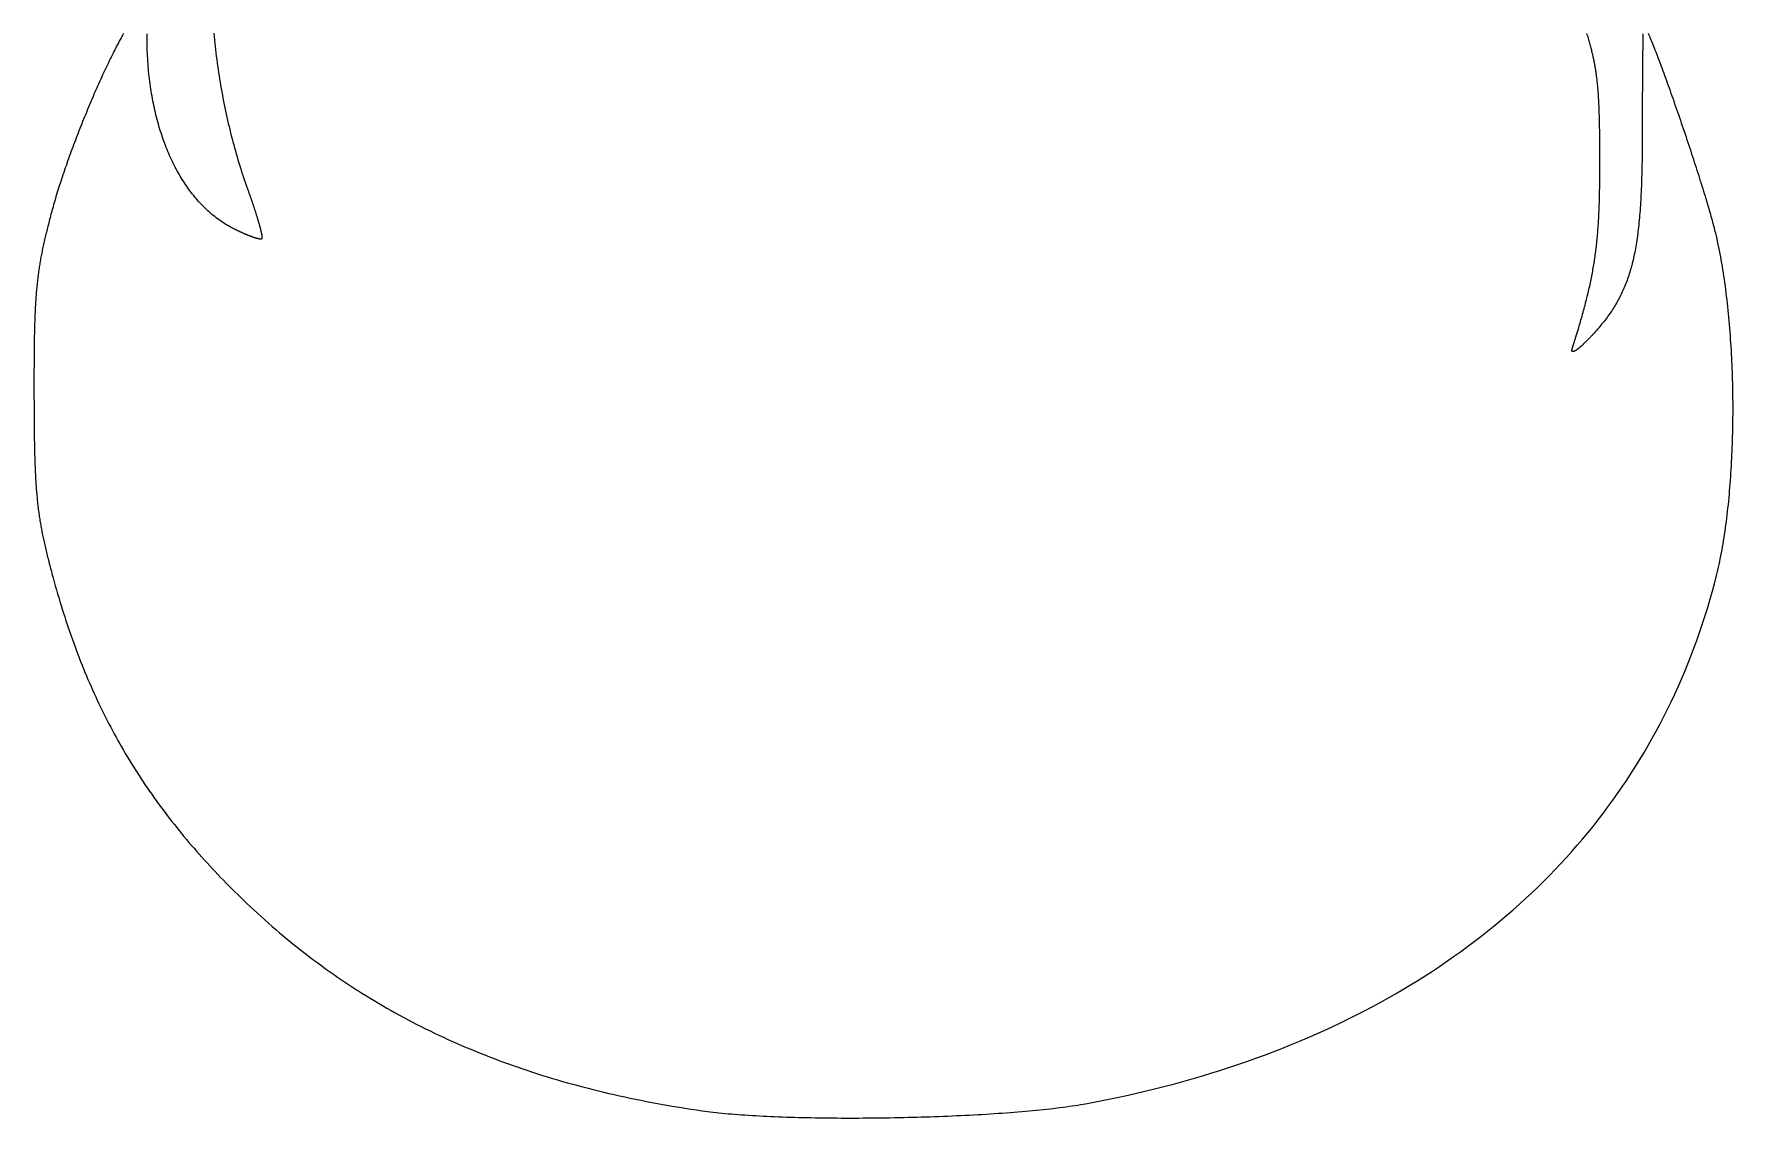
# Model space of a CAD drawing. Extents: x 0 to 39, y 0 to 49.8.
# Drawn here: x 0 to 39.02, y 0 to 24.9 of the extents above; entities that cross this region are included whole.
import ezdxf

# ---------------------------------------------------------------- set-up
doc = ezdxf.new("R2010")
doc.units = 0
doc.layers.get('0').update_dxf_attribs({"linetype": 'CONTINUOUS'})

msp = doc.modelspace()

# ---------------------------------------------------------------- linework, layer by layer
for points in [[(2.05906, 24.9165), (2.03962, 24.8822), (2.02, 24.8472), (2.0002, 24.8114), (1.98023, 24.7749), (1.96009, 24.7376), (1.9398, 24.6996), (1.91936, 24.661), (1.89877, 24.6217), (1.87804, 24.5817), (1.85718, 24.5411), (1.8362, 24.4999), (1.8151, 24.458), (1.79388, 24.4156), (1.77257, 24.3725), (1.75115, 24.329), (1.72964, 24.2848), (1.70805, 24.2402), (1.68637, 24.195), (1.66463, 24.1493), (1.64282, 24.1031), (1.62095, 24.0565), (1.59903, 24.0093), (1.57706, 23.9618), (1.55505, 23.9138), (1.53302, 23.8655), (1.51095, 23.8167), (1.48887, 23.7675), (1.46677, 23.718), (1.44467, 23.6681), (1.42256, 23.6179), (1.40047, 23.5674), (1.37839, 23.5166), (1.35632, 23.4655), (1.33429, 23.4141), (1.31229, 23.3625), (1.29032, 23.3106), (1.26841, 23.2585), (1.24655, 23.2062), (1.22475, 23.1537), (1.20301, 23.1011), (1.18135, 23.0482), (1.15976, 22.9952), (1.13827, 22.9421), (1.11686, 22.8889), (1.09556, 22.8355), (1.07436, 22.7821), (1.05327, 22.7286), (1.0323, 22.6751), (1.01146, 22.6215), (0.990751, 22.5679), (0.970181, 22.5143), (0.949756, 22.4606), (0.929482, 22.407), (0.909368, 22.3535), (0.889419, 22.3), (0.869642, 22.2466), (0.850043, 22.1932), (0.830629, 22.14), (0.811407, 22.0868), (0.792383, 22.0338), (0.773564, 21.9809), (0.754957, 21.9282), (0.736567, 21.8757), (0.718402, 21.8234), (0.700469, 21.7713), (0.682773, 21.7194), (0.665321, 21.6677), (0.648121, 21.6163), (0.631178, 21.5651), (0.614499, 21.5143), (0.598092, 21.4637), (0.581961, 21.4135), (0.566114, 21.3636), (0.550559, 21.314), (0.5353, 21.2648), (0.520345, 21.216), (0.5057, 21.1675), (0.491372, 21.1195), (0.477368, 21.0719), (0.463694, 21.0247), (0.450356, 20.978), (0.437362, 20.9318), (0.424718, 20.886), (0.412431, 20.8408), (0.401419, 20.7997), (0.390601, 20.7592), (0.379974, 20.7193), (0.369538, 20.6798), (0.35929, 20.6408), (0.349229, 20.6023), (0.339352, 20.5642), (0.329659, 20.5266), (0.320148, 20.4894), (0.310817, 20.4526), (0.301665, 20.4161), (0.292689, 20.3801), (0.283888, 20.3443), (0.275261, 20.3089), (0.266805, 20.2739), (0.25852, 20.2391), (0.250403, 20.2046), (0.242453, 20.1704), (0.234668, 20.1364), (0.227046, 20.1026), (0.219586, 20.0691), (0.212287, 20.0358), (0.205146, 20.0026), (0.198162, 19.9696), (0.191333, 19.9368), (0.184658, 19.9041), (0.178134, 19.8715), (0.171761, 19.839), (0.165536, 19.8065), (0.159458, 19.7742), (0.153526, 19.7419), (0.147737, 19.7096), (0.14209, 19.6773), (0.136583, 19.6451), (0.131215, 19.6128), (0.125984, 19.5804), (0.120888, 19.548), (0.115926, 19.5156), (0.111095, 19.4831), (0.106395, 19.4504), (0.101824, 19.4176), (0.09738, 19.3847), (0.093061, 19.3517), (0.088866, 19.3184), (0.084793, 19.285), (0.08084, 19.2514), (0.077006, 19.2176), (0.073289, 19.1835), (0.069687, 19.1491), (0.066199, 19.1145), (0.062823, 19.0796), (0.059558, 19.0444), (0.056401, 19.0089), (0.053351, 18.973), (0.050407, 18.9368), (0.047567, 18.9002), (0.044829, 18.8632), (0.042191, 18.8258), (0.039652, 18.788), (0.03721, 18.7497), (0.034864, 18.711), (0.032611, 18.6718), (0.030451, 18.6322), (0.028381, 18.592), (0.0264, 18.5513), (0.024506, 18.51), (0.022698, 18.4682), (0.020974, 18.4258), (0.019332, 18.3828), (0.01777, 18.3392), (0.016287, 18.295), (0.014882, 18.2502), (0.013552, 18.2047), (0.012296, 18.1585), (0.011113, 18.1116), (0.009999, 18.064), (0.008955, 18.0157), (0.007979, 17.9667), (0.007067, 17.9169), (0.00622, 17.8663), (0.005435, 17.8149), (0.004711, 17.7627), (0.004046, 17.7097), (0.003438, 17.6558), (0.002886, 17.6011), (0.002388, 17.5455), (0.001942, 17.489), (0.001547, 17.4316), (0.001201, 17.3733), (0.000903, 17.314), (0.00065, 17.2538), (0.000441, 17.1926), (0.000274, 17.1304), (0.000149, 17.0671), (0.000062, 17.0029), (0.000013, 16.9376), (0, 16.8713), (0.000021, 16.8038), (0.000074, 16.7353), (0.000158, 16.6657), (0.00027, 16.5969), (0.000413, 16.5292), (0.000586, 16.4625), (0.000792, 16.3969), (0.001033, 16.3323), (0.001309, 16.2688), (0.001623, 16.2062), (0.001976, 16.1445), (0.002369, 16.0839), (0.002805, 16.0241), (0.003284, 15.9653), (0.003809, 15.9074), (0.004381, 15.8504), (0.005001, 15.7943), (0.005671, 15.739), (0.006393, 15.6846), (0.007169, 15.631), (0.007999, 15.5782), (0.008885, 15.5263), (0.009829, 15.4751), (0.010833, 15.4246), (0.011898, 15.3749), (0.013026, 15.326), (0.014218, 15.2778), (0.015475, 15.2302), (0.016801, 15.1834), (0.018195, 15.1372), (0.019659, 15.0917), (0.021196, 15.0468), (0.022807, 15.0026), (0.024493, 14.9589), (0.026255, 14.9159), (0.028096, 14.8734), (0.030017, 14.8315), (0.03202, 14.7901), (0.034106, 14.7492), (0.036276, 14.7089), (0.038533, 14.669), (0.040878, 14.6297), (0.043312, 14.5908), (0.045837, 14.5523), (0.048455, 14.5143), (0.051167, 14.4767), (0.053975, 14.4395), (0.05688, 14.4026), (0.059884, 14.3662), (0.062989, 14.3301), (0.066195, 14.2943), (0.069505, 14.2589), (0.072921, 14.2237), (0.076443, 14.1889), (0.080074, 14.1543), (0.083814, 14.12), (0.087666, 14.0859), (0.091631, 14.0521), (0.095711, 14.0184), (0.099907, 13.985), (0.104221, 13.9517), (0.108654, 13.9186), (0.113208, 13.8856), (0.117885, 13.8528), (0.122686, 13.8201), (0.127612, 13.7875), (0.132666, 13.7549), (0.137848, 13.7225), (0.143161, 13.69), (0.148606, 13.6577), (0.154185, 13.6253), (0.159899, 13.5929), (0.165749, 13.5605), (0.171738, 13.5281), (0.177866, 13.4957), (0.184136, 13.4632), (0.190549, 13.4306), (0.197107, 13.3979), (0.203811, 13.3651), (0.210662, 13.3322), (0.217663, 13.2992), (0.224815, 13.266), (0.232119, 13.2326), (0.239577, 13.199), (0.247191, 13.1652), (0.254962, 13.1312), (0.262892, 13.097), (0.270982, 13.0625), (0.279234, 13.0278), (0.28765, 12.9928), (0.29623, 12.9574), (0.304977, 12.9218), (0.313893, 12.8858), (0.322978, 12.8495), (0.332235, 12.8128), (0.341664, 12.7758), (0.351269, 12.7383), (0.361049, 12.7005), (0.371007, 12.6622), (0.381144, 12.6234), (0.391462, 12.5842), (0.401962, 12.5446), (0.412646, 12.5044), (0.437623, 12.4116), (0.462914, 12.3193), (0.488525, 12.2275), (0.514456, 12.1361), (0.54071, 12.0452), (0.56729, 11.9548), (0.594199, 11.8648), (0.621438, 11.7754), (0.649011, 11.6863), (0.67692, 11.5977), (0.705168, 11.5096), (0.733757, 11.4219), (0.762689, 11.3347), (0.791968, 11.2478), (0.821595, 11.1614), (0.851574, 11.0755), (0.881906, 10.9899), (0.912595, 10.9048), (0.943643, 10.8201), (0.975052, 10.7358), (1.00682, 10.6519), (1.03896, 10.5684), (1.07147, 10.4853), (1.10435, 10.4026), (1.13761, 10.3203), (1.17124, 10.2383), (1.20525, 10.1568), (1.23964, 10.0756), (1.27442, 9.99476), (1.30958, 9.91431), (1.34513, 9.83422), (1.38108, 9.75448), (1.41741, 9.6751), (1.45415, 9.59607), (1.49128, 9.51739), (1.52882, 9.43904), (1.56676, 9.36103), (1.60511, 9.28335), (1.64387, 9.206), (1.68304, 9.12897), (1.72262, 9.05225), (1.76263, 8.97586), (1.80305, 8.89977), (1.84389, 8.82399), (1.88516, 8.74851), (1.92686, 8.67333), (1.96899, 8.59844), (2.01155, 8.52384), (2.05454, 8.44952), (2.09797, 8.37548), (2.14184, 8.30172), (2.18616, 8.22823), (2.23092, 8.155), (2.27613, 8.08204), (2.32178, 8.00934), (2.3679, 7.93689), (2.41446, 7.86469), (2.46148, 7.79274), (2.50897, 7.72103), (2.55692, 7.64955), (2.60533, 7.57831), (2.65421, 7.50729), (2.70356, 7.4365), (2.75339, 7.36593), (2.80369, 7.29558), (2.85446, 7.22543), (2.90572, 7.1555), (2.95746, 7.08576), (3.00969, 7.01623), (3.06241, 6.94688), (3.11562, 6.87773), (3.16932, 6.80876), (3.22351, 6.73998), (3.27821, 6.67137), (3.3334, 6.60293), (3.3891, 6.53466), (3.44531, 6.46655), (3.50202, 6.39861), (3.55925, 6.33082), (3.61699, 6.26318), (3.67524, 6.19568), (3.73402, 6.12833), (3.79331, 6.06112), (3.85313, 5.99404), (3.91348, 5.92709), (3.97435, 5.86027), (4.03576, 5.79356), (4.0977, 5.72698), (4.16018, 5.6605), (4.22319, 5.59414), (4.28675, 5.52787), (4.35085, 5.46171), (4.4155, 5.39564), (4.4807, 5.32966), (4.54645, 5.26377), (4.61275, 5.19796), (4.67961, 5.13223), (4.74703, 5.06658), (4.81502, 5.00099), (4.88356, 4.93546), (4.96618, 4.85735), (5.04915, 4.77989), (5.13249, 4.70309), (5.2162, 4.62693), (5.30028, 4.55142), (5.38472, 4.47656), (5.46954, 4.40235), (5.55474, 4.32879), (5.64032, 4.25586), (5.72628, 4.18359), (5.81262, 4.11195), (5.89935, 4.04096), (5.98647, 3.9706), (6.07398, 3.90088), (6.16189, 3.83181), (6.25019, 3.76336), (6.33889, 3.69556), (6.428, 3.62838), (6.51751, 3.56185), (6.60742, 3.49594), (6.69775, 3.43066), (6.78849, 3.36601), (6.87965, 3.30199), (6.97122, 3.2386), (7.06321, 3.17583), (7.15563, 3.11369), (7.24847, 3.05217), (7.34174, 2.99128), (7.43544, 2.931), (7.52957, 2.87135), (7.62414, 2.81231), (7.71915, 2.7539), (7.81459, 2.69609), (7.91049, 2.63891), (8.00682, 2.58234), (8.10361, 2.52638), (8.20084, 2.47103), (8.29854, 2.41629), (8.39668, 2.36217), (8.49529, 2.30865), (8.59435, 2.25574), (8.69389, 2.20343), (8.79388, 2.15173), (8.89435, 2.10064), (8.99529, 2.05014), (9.0967, 2.00025), (9.19859, 1.95096), (9.30096, 1.90226), (9.40381, 1.85417), (9.50714, 1.80667), (9.61096, 1.75977), (9.71528, 1.71346), (9.82008, 1.66774), (9.92538, 1.62262), (10.0312, 1.57808), (10.1375, 1.53414), (10.2443, 1.49078), (10.3516, 1.44801), (10.4594, 1.40583), (10.5677, 1.36423), (10.6765, 1.32322), (10.7859, 1.28279), (10.8958, 1.24294), (11.0061, 1.20367), (11.1171, 1.16498), (11.2285, 1.12687), (11.3405, 1.08934), (11.453, 1.05238), (11.566, 1.01599), (11.6795, 0.980178), (11.7936, 0.944938), (11.9083, 0.910269), (12.0235, 0.876169), (12.1392, 0.842638), (12.2555, 0.809675), (12.3723, 0.777277), (12.4897, 0.745445), (12.6077, 0.714177), (12.7262, 0.683471), (12.8452, 0.653327), (12.9649, 0.623743), (13.0851, 0.594718), (13.2058, 0.566251), (13.3272, 0.538342), (13.4491, 0.510987), (13.5716, 0.484188), (13.6946, 0.457941), (13.8183, 0.432247), (13.9425, 0.407104), (14.0673, 0.382511), (14.1927, 0.358466), (14.3187, 0.334969), (14.4453, 0.312018), (14.5725, 0.289612), (14.7003, 0.26775), (14.8287, 0.246431), (14.9577, 0.225654), (15.0874, 0.205417), (15.2176, 0.185719), (15.3484, 0.166559), (15.3484, 0.166559), (15.4081, 0.158204), (15.4695, 0.150072), (15.5326, 0.142162), (15.5973, 0.134475), (15.6637, 0.127009), (15.7317, 0.119763), (15.8013, 0.112738), (15.8723, 0.105932), (15.9449, 0.099345), (16.0189, 0.092975), (16.0943, 0.086823), (16.1712, 0.080888), (16.2493, 0.075169), (16.3288, 0.069665), (16.4095, 0.064376), (16.4915, 0.0593), (16.5747, 0.054439), (16.659, 0.04979), (16.7445, 0.045353), (16.8311, 0.041127), (16.9187, 0.037113), (17.0074, 0.033308), (17.0971, 0.029713), (17.1877, 0.026327), (17.2792, 0.023148), (17.3716, 0.020178), (17.4648, 0.017414), (17.5589, 0.014856), (17.6537, 0.012504), (17.7493, 0.010356), (17.8456, 0.008413), (17.9426, 0.006673), (18.0401, 0.005136), (18.1383, 0.003801), (18.2371, 0.002668), (18.3363, 0.001735), (18.4361, 0.001003), (18.5363, 0.00047), (18.6369, 0.000136), (18.7379, 0.000001), (18.8393, 0.000063), (18.941, 0.000322), (19.0429, 0.000777), (19.1451, 0.001427), (19.2475, 0.002273), (19.3501, 0.003313), (19.4528, 0.004546), (19.5556, 0.005973), (19.6585, 0.007591), (19.7614, 0.009402), (19.8642, 0.011403), (19.9671, 0.013594), (20.0698, 0.015976), (20.1725, 0.018546), (20.275, 0.021304), (20.3773, 0.02425), (20.4793, 0.027384), (20.5812, 0.030703), (20.6827, 0.034208), (20.7839, 0.037899), (20.8847, 0.041773), (20.9852, 0.045831), (21.0851, 0.050073), (21.1847, 0.054496), (21.2837, 0.059102), (21.3822, 0.063888), (21.4801, 0.068855), (21.5773, 0.074002), (21.674, 0.079327), (21.7699, 0.084831), (21.8651, 0.090513), (21.9596, 0.096372), (22.0533, 0.102408), (22.1461, 0.108619), (22.2381, 0.115005), (22.3292, 0.121566), (22.4193, 0.1283), (22.5085, 0.135208), (22.5967, 0.142288), (22.6838, 0.14954), (22.7699, 0.156964), (22.8548, 0.164557), (22.9386, 0.172321), (23.0212, 0.180253), (23.1026, 0.188355), (23.1827, 0.196624), (23.2615, 0.20506), (23.339, 0.213663), (23.4152, 0.222431), (23.4899, 0.231365), (23.5633, 0.240464), (23.6351, 0.249726), (23.7054, 0.259152), (23.7742, 0.26874), (23.8415, 0.27849), (23.9071, 0.288401), (23.971, 0.298473), (24.0333, 0.308705), (24.0939, 0.319096), (24.1527, 0.329646), (24.3828, 0.372895), (24.6114, 0.417899), (24.8385, 0.464653), (25.064, 0.513151), (25.2881, 0.563388), (25.5106, 0.615359), (25.7315, 0.669058), (25.9509, 0.72448), (26.1688, 0.781619), (26.3851, 0.84047), (26.5998, 0.901027), (26.813, 0.963285), (27.0245, 1.02724), (27.2345, 1.09288), (27.4429, 1.16021), (27.6497, 1.22922), (27.8549, 1.2999), (28.0585, 1.37225), (28.2604, 1.44626), (28.4607, 1.52193), (28.6594, 1.59925), (28.8565, 1.67822), (29.0519, 1.75882), (29.2456, 1.84107), (29.4377, 1.92494), (29.6282, 2.01044), (29.8169, 2.09756), (30.004, 2.18629), (30.1894, 2.27663), (30.3731, 2.36858), (30.5551, 2.46212), (30.7354, 2.55725), (30.914, 2.65397), (31.0909, 2.75227), (31.2661, 2.85215), (31.4395, 2.95359), (31.6112, 3.05661), (31.7811, 3.16118), (31.9493, 3.2673), (32.1157, 3.37497), (32.2804, 3.48419), (32.4433, 3.59494), (32.6045, 3.70723), (32.7638, 3.82104), (32.9214, 3.93638), (33.0771, 4.05323), (33.2311, 4.17159), (33.3832, 4.29145), (33.5336, 4.41282), (33.6821, 4.53568), (33.8288, 4.66003), (33.9736, 4.78586), (34.1167, 4.91317), (34.2578, 5.04195), (34.3972, 5.17219), (34.5346, 5.3039), (34.6702, 5.43707), (34.8039, 5.57168), (34.9357, 5.70774), (35.0657, 5.84525), (35.1938, 5.98418), (35.3199, 6.12454), (35.4442, 6.26633), (35.5665, 6.40954), (35.6869, 6.55415), (35.8054, 6.70018), (35.922, 6.8476), (36.0366, 6.99642), (36.1493, 7.14664), (36.26, 7.29823), (36.3688, 7.45121), (36.4756, 7.60556), (36.5805, 7.76128), (36.6833, 7.91837), (36.7842, 8.07681), (36.8831, 8.2366), (36.98, 8.39775), (37.0749, 8.56023), (37.1677, 8.72405), (37.2586, 8.8892), (37.3474, 9.05568), (37.4343, 9.22347), (37.519, 9.39258), (37.6018, 9.563), (37.6825, 9.73473), (37.7611, 9.90775), (37.8377, 10.0821), (37.9122, 10.2577), (37.9846, 10.4345), (38.0549, 10.6127), (38.1232, 10.7921), (38.1893, 10.9728), (38.2534, 11.1548), (38.3154, 11.338), (38.3752, 11.5225), (38.4329, 11.7082), (38.4885, 11.8951), (38.542, 12.0833), (38.5933, 12.2727), (38.6425, 12.4633), (38.6577, 12.5249), (38.6726, 12.5875), (38.6872, 12.651), (38.7015, 12.7154), (38.7154, 12.7807), (38.7291, 12.847), (38.7424, 12.914), (38.7555, 12.982), (38.7682, 13.0507), (38.7806, 13.1203), (38.7927, 13.1906), (38.8044, 13.2618), (38.8159, 13.3336), (38.8271, 13.4062), (38.8379, 13.4796), (38.8484, 13.5536), (38.8586, 13.6283), (38.8686, 13.7036), (38.8781, 13.7796), (38.8874, 13.8562), (38.8964, 13.9334), (38.905, 14.0112), (38.9134, 14.0896), (38.9214, 14.1685), (38.9291, 14.2479), (38.9365, 14.3279), (38.9436, 14.4083), (38.9504, 14.4892), (38.9569, 14.5705), (38.963, 14.6523), (38.9689, 14.7345), (38.9744, 14.8171), (38.9797, 14.9001), (38.9846, 14.9834), (38.9892, 15.067), (38.9935, 15.151), (38.9974, 15.2353), (39.0011, 15.3199), (39.0045, 15.4047), (39.0075, 15.4898), (39.0102, 15.5751), (39.0127, 15.6606), (39.0148, 15.7463), (39.0166, 15.8321), (39.0181, 15.9181), (39.0193, 16.0043), (39.0201, 16.0905), (39.0207, 16.1769), (39.0209, 16.2633), (39.0209, 16.3498), (39.0205, 16.4363), (39.0198, 16.5228), (39.0188, 16.6094), (39.0175, 16.6959), (39.0159, 16.7823), (39.014, 16.8688), (39.0117, 16.9551), (39.0092, 17.0414), (39.0063, 17.1275), (39.0031, 17.2135), (38.9997, 17.2994), (38.9959, 17.3851), (38.9918, 17.4706), (38.9874, 17.5559), (38.9826, 17.6409), (38.9776, 17.7257), (38.9723, 17.8103), (38.9666, 17.8946), (38.9607, 17.9786), (38.9544, 18.0622), (38.9478, 18.1455), (38.9409, 18.2285), (38.9337, 18.3111), (38.9262, 18.3933), (38.9184, 18.475), (38.9103, 18.5564), (38.9018, 18.6373), (38.8931, 18.7177), (38.884, 18.7976), (38.8747, 18.8771), (38.865, 18.956), (38.855, 19.0343), (38.8447, 19.1121), (38.8341, 19.1893), (38.8232, 19.2659), (38.812, 19.3419), (38.8005, 19.4173), (38.7886, 19.4919), (38.7765, 19.566), (38.764, 19.6393), (38.7513, 19.7119), (38.7382, 19.7837), (38.7248, 19.8548), (38.7111, 19.9252), (38.6971, 19.9947), (38.6828, 20.0635), (38.6682, 20.1314), (38.6533, 20.1985), (38.6381, 20.2647), (38.6225, 20.33), (38.6135, 20.3666), (38.604, 20.4047), (38.5939, 20.4441), (38.5833, 20.4848), (38.5722, 20.5268), (38.5605, 20.57), (38.5484, 20.6145), (38.5357, 20.6601), (38.5226, 20.7069), (38.5091, 20.7548), (38.4951, 20.8038), (38.4806, 20.8538), (38.4658, 20.9048), (38.4505, 20.9568), (38.4348, 21.0097), (38.4187, 21.0635), (38.4023, 21.1182), (38.3855, 21.1736), (38.3683, 21.2299), (38.3509, 21.2869), (38.3331, 21.3446), (38.3149, 21.403), (38.2965, 21.4621), (38.2778, 21.5218), (38.2589, 21.582), (38.2396, 21.6428), (38.2201, 21.704), (38.2004, 21.7657), (38.1805, 21.8279), (38.1603, 21.8905), (38.1399, 21.9534), (38.1194, 22.0166), (38.0987, 22.0801), (38.0778, 22.1439), (38.0568, 22.2078), (38.0356, 22.272), (38.0143, 22.3363), (37.9929, 22.4007), (37.9714, 22.4652), (37.9498, 22.5297), (37.9281, 22.5942), (37.9064, 22.6587), (37.8846, 22.7231), (37.8628, 22.7873), (37.841, 22.8515), (37.8191, 22.9154), (37.7973, 22.9792), (37.7754, 23.0427), (37.7536, 23.1059), (37.7318, 23.1688), (37.7101, 23.2313), (37.6884, 23.2934), (37.6668, 23.3551), (37.6453, 23.4164), (37.6239, 23.4771), (37.6026, 23.5373), (37.5814, 23.5969), (37.5603, 23.6559), (37.5395, 23.7143), (37.5187, 23.772), (37.4982, 23.8289), (37.4778, 23.8851), (37.4576, 23.9406), (37.4376, 23.9952), (37.4179, 24.0489), (37.3984, 24.1017), (37.3791, 24.1536), (37.3601, 24.2046), (37.3414, 24.2545), (37.323, 24.3034), (37.3048, 24.3513), (37.287, 24.398), (37.2695, 24.4435), (37.2523, 24.4879), (37.2355, 24.5311), (37.219, 24.573), (37.2029, 24.6136), (37.1872, 24.6529), (37.1719, 24.6909), (37.157, 24.7274), (37.1425, 24.7625), (37.1284, 24.7961), (37.1148, 24.8283), (37.1017, 24.8589), (37.089, 24.8879), (37.0768, 24.9153)], [(4.12818, 24.9205), (4.13559, 24.8448), (4.14333, 24.769), (4.15142, 24.6934), (4.15984, 24.6179), (4.1686, 24.5425), (4.1777, 24.4671), (4.18714, 24.3919), (4.19692, 24.3168), (4.20703, 24.2419), (4.21747, 24.167), (4.22826, 24.0923), (4.23937, 24.0177), (4.25082, 23.9433), (4.26261, 23.869), (4.27473, 23.7949), (4.28718, 23.7209), (4.29996, 23.6471), (4.31308, 23.5735), (4.32652, 23.5), (4.3403, 23.4268), (4.3544, 23.3537), (4.36884, 23.2808), (4.38361, 23.2081), (4.3987, 23.1356), (4.41412, 23.0634), (4.42987, 22.9913), (4.44595, 22.9195), (4.46235, 22.8479), (4.47908, 22.7765), (4.49613, 22.7054), (4.51351, 22.6345), (4.53121, 22.5638), (4.54924, 22.4935), (4.56759, 22.4233), (4.58626, 22.3535), (4.60525, 22.2839), (4.62457, 22.2146), (4.6442, 22.1455), (4.66416, 22.0768), (4.68444, 22.0083), (4.70504, 21.9402), (4.72595, 21.8724), (4.74719, 21.8048), (4.76874, 21.7376), (4.79061, 21.6707), (4.8128, 21.6041), (4.8353, 21.5379), (4.85812, 21.472), (4.88125, 21.4064), (4.9047, 21.3412), (4.91114, 21.3234), (4.91754, 21.3057), (4.9239, 21.288), (4.93022, 21.2704), (4.93649, 21.2528), (4.94272, 21.2353), (4.9489, 21.2179), (4.95503, 21.2005), (4.96112, 21.1832), (4.96717, 21.1659), (4.97316, 21.1487), (4.97911, 21.1316), (4.985, 21.1146), (4.99085, 21.0976), (4.99665, 21.0808), (5.00239, 21.064), (5.00808, 21.0473), (5.01372, 21.0307), (5.01931, 21.0142), (5.02484, 20.9977), (5.03032, 20.9814), (5.03574, 20.9652), (5.04111, 20.949), (5.04642, 20.933), (5.05167, 20.9171), (5.05686, 20.9012), (5.062, 20.8855), (5.06707, 20.8699), (5.07209, 20.8544), (5.07704, 20.8391), (5.08193, 20.8238), (5.08676, 20.8087), (5.09153, 20.7937), (5.09623, 20.7788), (5.10087, 20.7641), (5.10544, 20.7494), (5.10995, 20.735), (5.11439, 20.7206), (5.11877, 20.7064), (5.12307, 20.6923), (5.12731, 20.6784), (5.13148, 20.6646), (5.13558, 20.651), (5.13961, 20.6375), (5.14356, 20.6242), (5.14745, 20.611), (5.15126, 20.598), (5.155, 20.5852), (5.15866, 20.5725), (5.16225, 20.5599), (5.16577, 20.5476), (5.16921, 20.5354), (5.17257, 20.5234), (5.17586, 20.5115), (5.17906, 20.4999), (5.18219, 20.4884), (5.18524, 20.4771), (5.18821, 20.466), (5.19109, 20.455), (5.1939, 20.4443), (5.19662, 20.4337), (5.19926, 20.4234), (5.20182, 20.4132), (5.20429, 20.4032), (5.20668, 20.3935), (5.20898, 20.3839), (5.2112, 20.3746), (5.21333, 20.3654), (5.21537, 20.3565), (5.21732, 20.3477), (5.21919, 20.3392), (5.22096, 20.3309), (5.22264, 20.3229), (5.22424, 20.315), (5.22574, 20.3074), (5.22715, 20.3), (5.22846, 20.2928), (5.22968, 20.2859), (5.23081, 20.2792), (5.23184, 20.2728), (5.23277, 20.2665), (5.23361, 20.2606), (5.23435, 20.2548), (5.235, 20.2493), (5.23554, 20.2441), (5.23599, 20.2391), (5.23633, 20.2344), (5.23658, 20.2299), (5.23672, 20.2257), (5.23676, 20.2217), (5.2367, 20.218), (5.23653, 20.2146), (5.23626, 20.2114), (5.23589, 20.2085), (5.23541, 20.2059), (5.23482, 20.2036), (5.23413, 20.2015), (5.23333, 20.1997), (5.23242, 20.1982), (5.2314, 20.197), (5.23025, 20.196), (5.22894, 20.195), (5.22747, 20.1942), (5.22585, 20.1934), (5.22407, 20.1927), (5.22214, 20.1921), (5.22007, 20.1916), (5.21784, 20.1912), (5.21546, 20.1908), (5.21294, 20.1906), (5.21027, 20.1904), (5.20746, 20.1903), (5.2045, 20.1903), (5.20141, 20.1903), (5.19817, 20.1905), (5.1948, 20.1907), (5.19128, 20.191), (5.18764, 20.1914), (5.18386, 20.1918), (5.17995, 20.1923), (5.1759, 20.193), (5.17173, 20.1936), (5.16743, 20.1944), (5.163, 20.1952), (5.15844, 20.1962), (5.15376, 20.1971), (5.14896, 20.1982), (5.14404, 20.1993), (5.13899, 20.2006), (5.13383, 20.2018), (5.12855, 20.2032), (5.12316, 20.2046), (5.11765, 20.2061), (5.11203, 20.2077), (5.10629, 20.2093), (5.10045, 20.211), (5.0945, 20.2128), (5.08844, 20.2146), (5.08227, 20.2166), (5.076, 20.2185), (5.06963, 20.2206), (5.06315, 20.2227), (5.05658, 20.2249), (5.0499, 20.2271), (5.04313, 20.2294), (5.03626, 20.2318), (5.0293, 20.2342), (5.02225, 20.2367), (5.0151, 20.2393), (5.00786, 20.2419), (5.00053, 20.2446), (4.99312, 20.2474), (4.98562, 20.2502), (4.97803, 20.253), (4.97036, 20.256), (4.96261, 20.259), (4.95478, 20.262), (4.94687, 20.2651), (4.93888, 20.2683), (4.93082, 20.2715), (4.92268, 20.2748), (4.91446, 20.2781), (4.90618, 20.2815), (4.89782, 20.2849), (4.8894, 20.2884), (4.8809, 20.292), (4.87234, 20.2956), (4.86372, 20.2992), (4.85503, 20.303), (4.84628, 20.3067), (4.83746, 20.3105), (4.82859, 20.3144), (4.81966, 20.3183), (4.81067, 20.3223), (4.80163, 20.3263), (4.79254, 20.3304), (4.78339, 20.3345), (4.77419, 20.3386), (4.76494, 20.3428), (4.75564, 20.3471), (4.7463, 20.3514), (4.73691, 20.3557), (4.72748, 20.3601), (4.718, 20.3646), (4.70848, 20.369), (4.69892, 20.3736), (4.68933, 20.3781), (4.6797, 20.3828), (4.67003, 20.3874), (4.66032, 20.3921), (4.65059, 20.3968), (4.64082, 20.4016), (4.63103, 20.4064), (4.6212, 20.4113), (4.61135, 20.4162), (4.60147, 20.4211), (4.59157, 20.4261), (4.58164, 20.4311), (4.5717, 20.4362), (4.56173, 20.4412), (4.52604, 20.4599), (4.49062, 20.4791), (4.45547, 20.499), (4.42058, 20.5195), (4.38596, 20.5407), (4.35161, 20.5624), (4.31753, 20.5848), (4.28372, 20.6077), (4.25019, 20.6313), (4.21694, 20.6555), (4.18397, 20.6802), (4.15129, 20.7056), (4.11888, 20.7315), (4.08676, 20.758), (4.05493, 20.7851), (4.02338, 20.8127), (3.99213, 20.841), (3.96117, 20.8698), (3.93051, 20.8991), (3.90014, 20.929), (3.87007, 20.9595), (3.8403, 20.9905), (3.81084, 21.022), (3.78167, 21.0541), (3.75282, 21.0867), (3.72427, 21.1199), (3.69603, 21.1536), (3.6681, 21.1878), (3.64049, 21.2225), (3.61319, 21.2578), (3.58621, 21.2935), (3.55955, 21.3298), (3.53321, 21.3665), (3.50719, 21.4038), (3.4815, 21.4416), (3.45613, 21.4798), (3.43109, 21.5185), (3.40638, 21.5578), (3.38201, 21.5974), (3.35797, 21.6376), (3.33426, 21.6782), (3.31089, 21.7194), (3.28787, 21.7609), (3.26518, 21.8029), (3.24284, 21.8454), (3.22084, 21.8883), (3.19919, 21.9317), (3.17789, 21.9755), (3.15694, 22.0198), (3.13634, 22.0644), (3.1161, 22.1095), (3.09622, 22.1551), (3.07669, 22.201), (3.05752, 22.2474), (3.03872, 22.2942), (3.02028, 22.3414), (3.0022, 22.3889), (2.9845, 22.4369), (2.96716, 22.4853), (2.9502, 22.5341), (2.9336, 22.5833), (2.91739, 22.6328), (2.90155, 22.6827), (2.88609, 22.7331), (2.87101, 22.7837), (2.85631, 22.8348), (2.842, 22.8862), (2.82808, 22.9379), (2.81454, 22.99), (2.80139, 23.0425), (2.78864, 23.0953), (2.77628, 23.1485), (2.76432, 23.202), (2.75275, 23.2558), (2.74158, 23.31), (2.73082, 23.3644), (2.72046, 23.4192), (2.7105, 23.4744), (2.70095, 23.5298), (2.69181, 23.5855), (2.68308, 23.6416), (2.67477, 23.6979), (2.66687, 23.7546), (2.65938, 23.8115), (2.65231, 23.8687), (2.64567, 23.9263), (2.63944, 23.984), (2.63364, 24.0421), (2.62827, 24.1005), (2.62332, 24.1591), (2.61881, 24.2179), (2.61472, 24.2771), (2.61107, 24.3364), (2.60785, 24.3961), (2.60508, 24.456), (2.60274, 24.5161), (2.60084, 24.5765), (2.59938, 24.6371), (2.59837, 24.6979), (2.5978, 24.759), (2.59766, 24.7844), (2.5975, 24.8094), (2.59734, 24.8339), (2.59717, 24.858), (2.59699, 24.8815), (2.59679, 24.9045)], [(36.9527, 24.9029), (36.9523, 24.8873), (36.952, 24.8712), (36.9516, 24.8545), (36.9512, 24.8374), (36.9508, 24.8198), (36.9504, 24.8017), (36.9501, 24.783), (36.9497, 24.7639), (36.9493, 24.7443), (36.949, 24.7242), (36.9486, 24.7037), (36.9483, 24.6827), (36.9479, 24.6612), (36.9476, 24.6393), (36.9472, 24.6169), (36.9469, 24.5941), (36.9465, 24.5708), (36.9462, 24.5471), (36.9459, 24.523), (36.9456, 24.4984), (36.9452, 24.4734), (36.9449, 24.448), (36.9446, 24.4222), (36.9443, 24.396), (36.944, 24.3693), (36.9437, 24.3423), (36.9434, 24.3149), (36.9431, 24.2871), (36.9429, 24.2589), (36.9426, 24.2304), (36.9423, 24.2015), (36.9421, 24.1722), (36.9418, 24.1425), (36.9415, 24.1125), (36.9413, 24.0822), (36.941, 24.0515), (36.9408, 24.0205), (36.9406, 23.9891), (36.9403, 23.9574), (36.9401, 23.9254), (36.9399, 23.893), (36.9397, 23.8604), (36.9395, 23.8274), (36.9393, 23.7941), (36.9391, 23.7606), (36.9389, 23.7267), (36.9387, 23.6926), (36.9385, 23.6581), (36.9384, 23.6234), (36.9382, 23.5884), (36.938, 23.5532), (36.9379, 23.5177), (36.9377, 23.4819), (36.9376, 23.4458), (36.9374, 23.4096), (36.9373, 23.3731), (36.9372, 23.3363), (36.9371, 23.2993), (36.937, 23.2621), (36.9369, 23.2247), (36.9368, 23.187), (36.9367, 23.1491), (36.9366, 23.1111), (36.9365, 23.0728), (36.9365, 23.0343), (36.9364, 22.9956), (36.9363, 22.9568), (36.9363, 22.9177), (36.9363, 22.8785), (36.9362, 22.8392), (36.9362, 22.7996), (36.9362, 22.7599), (36.9362, 22.72), (36.9362, 22.68), (36.9361, 22.5965), (36.9359, 22.5142), (36.9356, 22.4329), (36.9351, 22.3528), (36.9345, 22.2739), (36.9338, 22.196), (36.9329, 22.1192), (36.9319, 22.0435), (36.9307, 21.9688), (36.9294, 21.8952), (36.9279, 21.8226), (36.9262, 21.751), (36.9244, 21.6805), (36.9224, 21.611), (36.9203, 21.5424), (36.918, 21.4748), (36.9155, 21.4082), (36.9128, 21.3425), (36.91, 21.2778), (36.9069, 21.214), (36.9037, 21.1511), (36.9003, 21.0891), (36.8967, 21.028), (36.8929, 20.9677), (36.8889, 20.9084), (36.8847, 20.8498), (36.8803, 20.7922), (36.8757, 20.7353), (36.8709, 20.6792), (36.8658, 20.624), (36.8606, 20.5695), (36.8551, 20.5158), (36.8494, 20.4629), (36.8435, 20.4107), (36.8374, 20.3593), (36.831, 20.3086), (36.8244, 20.2586), (36.8175, 20.2092), (36.8104, 20.1606), (36.8031, 20.1127), (36.7955, 20.0654), (36.7877, 20.0188), (36.7796, 19.9728), (36.7712, 19.9274), (36.7626, 19.8827), (36.7538, 19.8385), (36.7446, 19.7949), (36.7352, 19.7519), (36.7256, 19.7095), (36.7156, 19.6676), (36.7054, 19.6263), (36.6949, 19.5855), (36.6841, 19.5451), (36.6731, 19.5053), (36.6617, 19.466), (36.65, 19.4272), (36.6381, 19.3888), (36.6259, 19.3509), (36.6133, 19.3134), (36.6005, 19.2763), (36.5873, 19.2396), (36.5738, 19.2034), (36.5601, 19.1675), (36.546, 19.132), (36.5315, 19.0969), (36.5168, 19.0621), (36.5017, 19.0277), (36.4863, 18.9936), (36.4706, 18.9598), (36.4545, 18.9263), (36.4382, 18.8931), (36.4214, 18.8601), (36.4043, 18.8274), (36.3869, 18.795), (36.3691, 18.7628), (36.351, 18.7309), (36.3325, 18.6991), (36.3137, 18.6676), (36.2945, 18.6362), (36.2749, 18.605), (36.2549, 18.574), (36.2346, 18.5432), (36.2139, 18.5124), (36.1929, 18.4818), (36.1714, 18.4513), (36.1496, 18.4209), (36.1274, 18.3906), (36.1048, 18.3604), (36.0818, 18.3303), (36.0584, 18.3001), (36.0346, 18.2701), (36.0105, 18.24), (35.9859, 18.21), (35.9609, 18.18), (35.9355, 18.1499), (35.9096, 18.1199), (35.8834, 18.0898), (35.8567, 18.0596), (35.8297, 18.0294), (35.8022, 17.9991), (35.7929, 17.989), (35.7837, 17.979), (35.7745, 17.9691), (35.7654, 17.9593), (35.7564, 17.9497), (35.7475, 17.9401), (35.7386, 17.9307), (35.7297, 17.9214), (35.721, 17.9122), (35.7122, 17.9032), (35.7036, 17.8942), (35.695, 17.8854), (35.6866, 17.8767), (35.6781, 17.8681), (35.6698, 17.8597), (35.6615, 17.8514), (35.6533, 17.8432), (35.6452, 17.8351), (35.6371, 17.8271), (35.6291, 17.8193), (35.6212, 17.8116), (35.6134, 17.8041), (35.6056, 17.7966), (35.598, 17.7893), (35.5904, 17.7821), (35.5829, 17.7751), (35.5755, 17.7682), (35.5682, 17.7614), (35.5609, 17.7547), (35.5538, 17.7482), (35.5467, 17.7418), (35.5397, 17.7356), (35.5328, 17.7295), (35.526, 17.7235), (35.5193, 17.7177), (35.5127, 17.712), (35.5062, 17.7064), (35.4997, 17.701), (35.4934, 17.6957), (35.4872, 17.6906), (35.481, 17.6856), (35.475, 17.6807), (35.4691, 17.676), (35.4632, 17.6715), (35.4575, 17.667), (35.4518, 17.6628), (35.4463, 17.6586), (35.4409, 17.6546), (35.4356, 17.6508), (35.4304, 17.6471), (35.4252, 17.6436), (35.4202, 17.6402), (35.4154, 17.6369), (35.4106, 17.6338), (35.4059, 17.6309), (35.4014, 17.6281), (35.3969, 17.6255), (35.3926, 17.623), (35.3884, 17.6207), (35.3843, 17.6185), (35.3803, 17.6165), (35.3765, 17.6146), (35.3727, 17.6129), (35.3691, 17.6113), (35.3656, 17.61), (35.3622, 17.6087), (35.359, 17.6077), (35.3559, 17.6067), (35.3529, 17.606), (35.35, 17.6054), (35.3473, 17.605), (35.3446, 17.6047), (35.3422, 17.6046), (35.3398, 17.6047), (35.3376, 17.6049), (35.3355, 17.6053), (35.3335, 17.6059), (35.3317, 17.6066), (35.33, 17.6075), (35.3285, 17.6086), (35.3271, 17.6098), (35.3258, 17.6113), (35.3247, 17.6128), (35.3237, 17.6146), (35.3228, 17.6165), (35.3221, 17.6186), (35.3215, 17.6209), (35.3211, 17.6233), (35.3208, 17.6259), (35.3207, 17.6287), (35.3207, 17.6317), (35.3209, 17.6349), (35.3212, 17.6382), (35.3217, 17.6417), (35.3223, 17.6454), (35.323, 17.6493), (35.324, 17.6533), (35.325, 17.6575), (35.3263, 17.6619), (35.3277, 17.6665), (35.3436, 17.7177), (35.3594, 17.7682), (35.3748, 17.8182), (35.39, 17.8675), (35.405, 17.9164), (35.4197, 17.9646), (35.4341, 18.0124), (35.4484, 18.0596), (35.4623, 18.1063), (35.476, 18.1525), (35.4895, 18.1982), (35.5027, 18.2435), (35.5157, 18.2883), (35.5285, 18.3327), (35.541, 18.3766), (35.5533, 18.4202), (35.5654, 18.4633), (35.5772, 18.5061), (35.5888, 18.5485), (35.6002, 18.5905), (35.6114, 18.6322), (35.6223, 18.6735), (35.6331, 18.7146), (35.6436, 18.7553), (35.6539, 18.7958), (35.664, 18.8359), (35.6738, 18.8758), (35.6835, 18.9155), (35.693, 18.9549), (35.7022, 18.9941), (35.7113, 19.0331), (35.7202, 19.0719), (35.7288, 19.1106), (35.7373, 19.149), (35.7455, 19.1873), (35.7536, 19.2255), (35.7615, 19.2636), (35.7692, 19.3015), (35.7767, 19.3393), (35.7841, 19.3771), (35.7912, 19.4147), (35.7982, 19.4524), (35.805, 19.4899), (35.8116, 19.5275), (35.818, 19.565), (35.8243, 19.6025), (35.8304, 19.6401), (35.8363, 19.6776), (35.8421, 19.7153), (35.8477, 19.7529), (35.8531, 19.7906), (35.8584, 19.8284), (35.8635, 19.8663), (35.8685, 19.9043), (35.8733, 19.9424), (35.878, 19.9807), (35.8825, 20.0191), (35.8869, 20.0576), (35.8911, 20.0964), (35.8951, 20.1353), (35.8991, 20.1744), (35.9029, 20.2138), (35.9065, 20.2533), (35.91, 20.2931), (35.9134, 20.3332), (35.9167, 20.3735), (35.9198, 20.4142), (35.9228, 20.4551), (35.9256, 20.4963), (35.9284, 20.5378), (35.931, 20.5797), (35.9335, 20.622), (35.9359, 20.6646), (35.9382, 20.7076), (35.9403, 20.7509), (35.9424, 20.7947), (35.9443, 20.8389), (35.9461, 20.8836), (35.9478, 20.9287), (35.9494, 20.9742), (35.9509, 21.0202), (35.9524, 21.0667), (35.9537, 21.1137), (35.9549, 21.1613), (35.956, 21.2093), (35.957, 21.2579), (35.958, 21.3071), (35.9588, 21.3568), (35.9596, 21.4071), (35.9603, 21.458), (35.9609, 21.5095), (35.9614, 21.5617), (35.9618, 21.6144), (35.9622, 21.6679), (35.9625, 21.7219), (35.9627, 21.7767), (35.9629, 21.8322), (35.963, 21.8883), (35.963, 21.9452), (35.9629, 22.0029), (35.9628, 22.0577), (35.9627, 22.1117), (35.9626, 22.1649), (35.9624, 22.2171), (35.9622, 22.2686), (35.9619, 22.3192), (35.9616, 22.3691), (35.9613, 22.4181), (35.9609, 22.4664), (35.9605, 22.5139), (35.96, 22.5606), (35.9595, 22.6067), (35.9589, 22.6519), (35.9583, 22.6965), (35.9577, 22.7404), (35.9569, 22.7836), (35.9562, 22.8261), (35.9553, 22.868), (35.9544, 22.9092), (35.9535, 22.9498), (35.9525, 22.9898), (35.9514, 23.0292), (35.9502, 23.068), (35.949, 23.1062), (35.9477, 23.1438), (35.9464, 23.1809), (35.9449, 23.2175), (35.9434, 23.2535), (35.9418, 23.2891), (35.9402, 23.3241), (35.9384, 23.3587), (35.9366, 23.3928), (35.9347, 23.4264), (35.9327, 23.4596), (35.9306, 23.4924), (35.9284, 23.5247), (35.9261, 23.5567), (35.9238, 23.5882), (35.9213, 23.6194), (35.9187, 23.6502), (35.9161, 23.6807), (35.9133, 23.7109), (35.9105, 23.7407), (35.9075, 23.7702), (35.9044, 23.7994), (35.9012, 23.8284), (35.898, 23.857), (35.8946, 23.8855), (35.891, 23.9136), (35.8874, 23.9416), (35.8837, 23.9694), (35.8798, 23.9969), (35.8758, 24.0243), (35.8717, 24.0515), (35.8675, 24.0785), (35.8631, 24.1054), (35.8586, 24.1321), (35.854, 24.1588), (35.8493, 24.1853), (35.8444, 24.2117), (35.8394, 24.2381), (35.8342, 24.2644), (35.829, 24.2906), (35.8235, 24.3168), (35.818, 24.343), (35.8123, 24.3692), (35.8064, 24.3953), (35.8004, 24.4215), (35.7942, 24.4477), (35.7879, 24.474), (35.7815, 24.5003), (35.7749, 24.5267), (35.7681, 24.5532), (35.7612, 24.5798), (35.7541, 24.6064), (35.7469, 24.6332), (35.7395, 24.6602), (35.7319, 24.6873), (35.7241, 24.7145), (35.7162, 24.7419), (35.7082, 24.7696), (35.6999, 24.7974), (35.6915, 24.8254), (35.6829, 24.8537), (35.6741, 24.8822), (35.6652, 24.911)]]:
    msp.add_lwpolyline(points)

doc.saveas('drawing.dxf')
